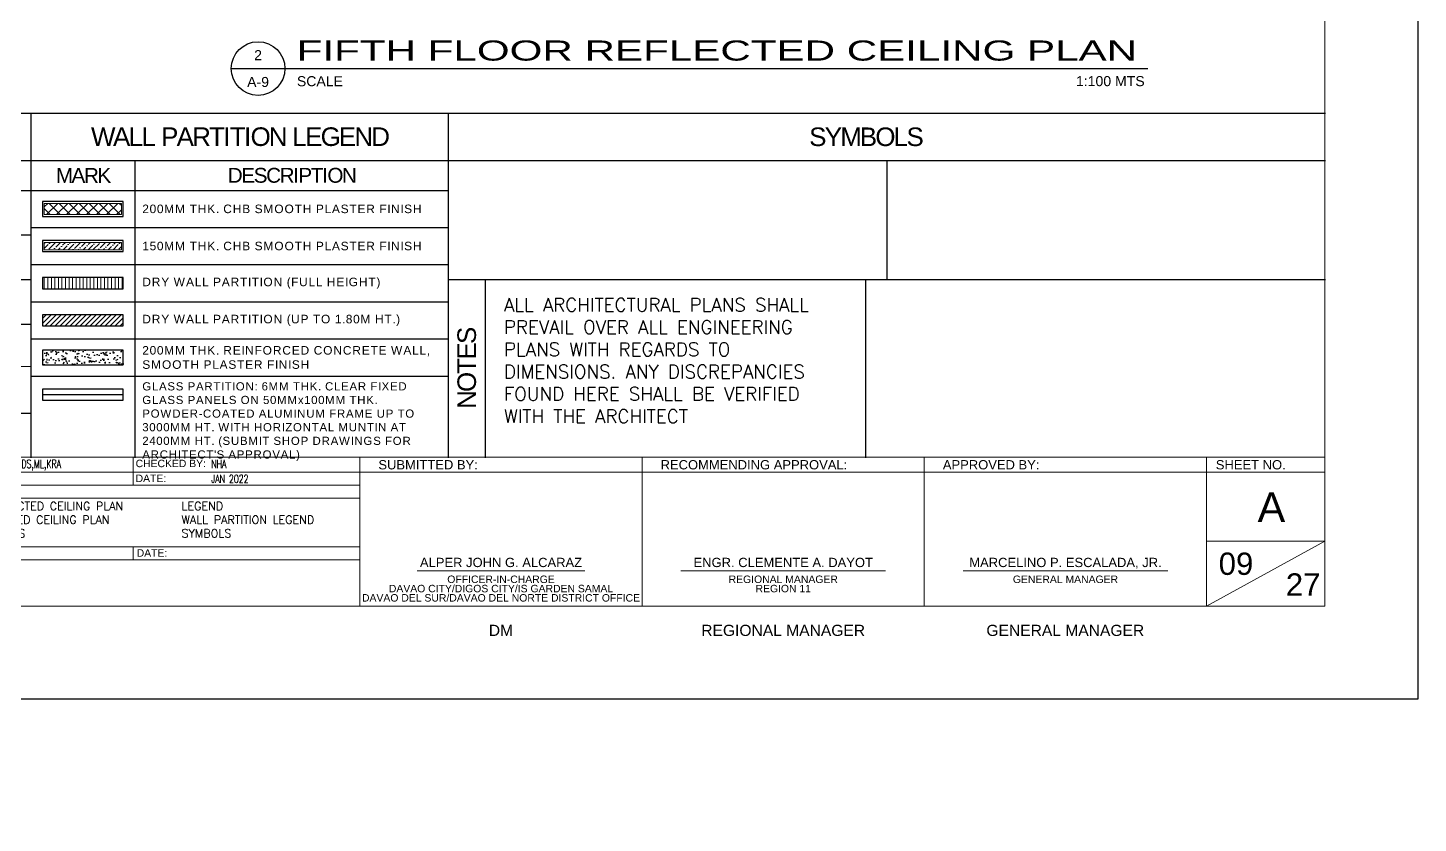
# Model space of a CAD drawing. Header units: metres. Extents: x -12400 to 1, y 0 to 106422.
# Drawn here: x -12132.93 to -12095.5, y 106310.29 to 106331.7 of the extents above; entities that cross this region are included whole.
import ezdxf
from ezdxf.enums import TextEntityAlignment as Align

# ---------------------------------------------------------------- set-up
doc = ezdxf.new("R2010")
doc.units = ezdxf.units.M
doc.header["$PDMODE"] = 35
for name, color, linetype in [('A-ANNO-TEXT', 4, 'Continuous'), ('TEXT', 3, 'Continuous'), ('TITLE', 1, 'Continuous'), ('TITLE BLOCK', 7, 'Continuous'), ('txt', 2, 'Continuous'), ('TXT2', 2, 'Continuous')]:
    doc.layers.add(name, color=color, linetype=linetype)
for name, color, linetype, lineweight in [('DIM 001', 251, 'Continuous', 13), ('HATCH', 250, 'Continuous', 5), ('R', 1, 'Continuous', 9), ('TBLOCK-BORDER-INSIDE', 247, 'Continuous', 0), ('TBLOCK-BORDER-OUTSIDE', 240, 'Continuous', 0), ('TBLOCK-BORDER-TLINE', 40, 'Continuous', 0), ('Y', 2, 'Continuous', 13)]:
    doc.layers.add(name, color=color, linetype=linetype, lineweight=lineweight)
doc.styles.add('arial', font='arial.ttf')
doc.styles.add('arial baltic', font='arial.ttf')
doc.styles.add('CPDA-FONT', font='arial.ttf')
doc.styles.add('DIMTXT-100', font='arial.ttf')
doc.styles.add('SANS', font='sanss___.ttf')
doc.styles.add('simplex', font='simplex.shx')
doc.styles.add('T-0.15', font='romans.shx', dxfattribs={"height": 0.15})
doc.styles.add('T.25', font='romans.shx', dxfattribs={"height": 0.2})
doc.dimstyles.new('D-100', dxfattribs={"dimtxt": 0.2, "dimasz": 0.15, "dimexe": 0.1, "dimexo": 0.1, "dimgap": 0.1, "dimtad": 1, "dimdec": 3, "dimzin": 4, "dimdsep": 46, "dimtxsty": 'DIMTXT-100', "dimblk": 'ARCHTICK', "dimcen": 0.2, "dimdle": 0.1, "dimclrd": 8, "dimclre": 8, "dimclrt": 2, "dimadec": 0, "dimazin": 1, "dimtfac": 1, "dimtdec": 3, "dimtofl": 0, "dimtmove": 2, "dimatfit": 3, "dimfxl": 1, "dimarcsym": 0})

# ---------------------------------------------------------------- blocks, each defined once
blk = doc.blocks.new('*U177')
at = {"layer": 'TITLE'}
blk.add_lwpolyline([(1271.65, 13.83), (1499.5, 13.83)], dxfattribs=at)
blk.add_circle((1278.31, 13.83), 6.67, dxfattribs=at)
at = {"layer": 'TITLE', "color": 5, "style": 'CPDA-FONT'}
blk.add_attdef('TITLE:', text='', height=5, dxfattribs=at).set_placement((1287.8, 24.54), align=Align.MIDDLE_LEFT)
blk.add_attdef('TITLE:', (1287.89, 15.82), '', height=5, dxfattribs=at)
at = {"layer": 'TXT2', "style": 'CPDA-FONT'}
blk.add_text('SCALE', height=2.5, dxfattribs=at).set_placement((1287.97, 9.44))
for tag, p in [('DET_NO.:', (1278.31, 17.16)), ('DWG_NO:', (1278.31, 10.5))]:
    blk.add_attdef(tag, text='', height=2.5, dxfattribs=at).set_placement(p, align=Align.MIDDLE_CENTER)
blk.add_attdef('SCALE', text='', height=2.5, dxfattribs=at).set_placement((1361.14, 10.71), align=Align.MIDDLE_LEFT)
blk = doc.blocks.new('_ArchTick')
at = {"color": 0, "linetype": 'ByBlock', "const_width": 0.15}
blk.add_lwpolyline([(-0.5, -0.5), (0.5, 0.5)], dxfattribs=at)
blk = doc.blocks.new('*D1524')
at = {"layer": 'DEFPOINTS', "color": 0, "transparency": 16777216}
for p in [(-12298.642, 106345.954), (-12298.642, 106345.954), (0.6, 0.075)]:
    blk.add_point(p, dxfattribs=at)
at = {"layer": 'DIM 001', "color": 8, "lineweight": -2, "transparency": 16777216}
for p, q in [((0.7, 106345.954), (-12298.742, 106345.954)), ((0.6, 0.175), (0.6, 106346.054))]:
    blk.add_line(p, q, dxfattribs=at)
at = {"layer": 'DIM 001', "color": 8, "lineweight": -2, "transparency": 16777216, "xscale": 0.15, "yscale": 0.15, "zscale": 0.15, "rotation": 180}
blk.add_blockref('_ArchTick', (-12298.642, 106345.954), dxfattribs=at)
at = {"layer": 'DIM 001', "color": 8, "lineweight": -2, "transparency": 16777216, "xscale": 0.15, "yscale": 0.15, "zscale": 0.15}
blk.add_blockref('_ArchTick', (0.6, 106345.954), dxfattribs=at)
at = {"layer": 'DIM 001', "color": 2, "transparency": 16777216, "insert": (-6149.021, 106346.157), "char_height": 0.2, "attachment_point": 5, "style": 'DIMTXT-100'}
blk.add_mtext('12299.242', dxfattribs=at)
blk = doc.blocks.new('150MM CHB')
at = {"layer": 'HATCH'}
h = blk.add_hatch(dxfattribs=at)
h.set_pattern_fill('ANSI36', color=256, scale=0.015)
h.set_pattern_definition([(45, (12092.36169, -106406.766595), (0.02525697034, 0.092608891249), [0.1190625, -0.0238125, 0, -0.0238125])])
h.paths.add_polyline_path([(0.025, 0.125), (0.025, 0.025), (1.062, 0.025), (1.062, 0.125)])
at = {"color": 4}
blk.add_lwpolyline([(1.087, 0), (1.087, 0.15), (0, 0.15), (0, 0)], close=True, dxfattribs=at)
at = {"layer": 'HATCH'}
blk.add_lwpolyline([(1.062, 0.025), (1.062, 0.125), (0.025, 0.125), (0.025, 0.025)], close=True, dxfattribs=at)
blk = doc.blocks.new('150MM DRYWALL FULL HT')
at = {"layer": 'HATCH'}
h = blk.add_hatch(dxfattribs=at)
h.set_pattern_fill('ANSI31', color=256, scale=0.015, angle=45)
h.set_pattern_definition([(90, (12092.36169, -106406.416595), (-0.047625, 0), [])])
h.paths.add_polyline_path([(0, 0.15), (0, 0), (1.087, 0), (1.087, 0.15)])
at = {"color": 3}
blk.add_lwpolyline([(1.087, 0), (1.087, 0.15), (0, 0.15), (0, 0)], close=True, dxfattribs=at)
blk = doc.blocks.new('150MM DRYWALL 1.8HT')
at = {"layer": 'HATCH'}
h = blk.add_hatch(dxfattribs=at)
h.set_pattern_fill('ANSI31', color=256, scale=0.015)
h.set_pattern_definition([(45, (12092.36169, -106406.066595), (-0.033675960454, 0.033675960454), [])])
h.paths.add_polyline_path([(0, 0.15), (0, 0), (1.088, 0), (1.088, 0.15)])
at = {"color": 3}
blk.add_lwpolyline([(1.088, 0), (1.088, 0.15), (0, 0.15), (0, 0)], close=True, dxfattribs=at)
blk = doc.blocks.new('*U76')
at = {"color": 1}
blk.add_lwpolyline([(1.087, 0), (1.087, 0.15), (0, 0.15), (0, 0)], close=True, dxfattribs=at)
at = {"color": 3}
blk.add_lwpolyline([(0, 0.075), (1.087, 0.075)], dxfattribs=at)
blk = doc.blocks.new('*U49')
h = blk.add_hatch()
h.set_pattern_fill('AR-CONC', color=250, scale=0.001)
h.paths.add_polyline_path([(1.087, 0), (1.087, 0.2), (0, 0.2), (0, 0)])
at = {"color": 4}
blk.add_lwpolyline([(1.087, 0), (1.087, 0.2), (0, 0.2), (0, 0)], close=True, dxfattribs=at)
blk = doc.blocks.new('*U36')
at = {"layer": 'HATCH'}
h = blk.add_hatch(dxfattribs=at)
h.set_pattern_fill('ANSI37', color=256, scale=0.03, angle=-180)
h.paths.add_polyline_path([(0.025, 0.175), (0.025, 0.025), (1.063, 0.025), (1.063, 0.175)])
blk.add_lwpolyline([(0, 0.2), (0, 0), (1.087, 0), (1.087, 0.2)], close=True)
blk.add_lwpolyline([(0.025, 0.175), (0.025, 0.025), (1.063, 0.025), (1.063, 0.175)], close=True, dxfattribs=at)
blk = doc.blocks.new('A$Ceba0e023')
at = {"layer": 'DEFPOINTS'}
for p, q in [((76.2, 50.934), (76.2, 0)), ((76.2, 0), (0, 0))]:
    blk.add_line(p, q, dxfattribs=at)
at = {"layer": 'TBLOCK-BORDER-INSIDE'}
blk.add_line((73.693, 6.517), (4.011, 6.517), dxfattribs=at)
blk.add_line((73.693, 6.517), (4.011, 6.517), dxfattribs=at)
at = {"layer": 'TBLOCK-BORDER-INSIDE', "ltscale": 0.35}
for p, q in [((70.511, 6.517), (70.511, 2.507)), ((73.693, 4.261), (70.511, 4.261))]:
    blk.add_line(p, q, dxfattribs=at)
for points in [[(47.711, 6.517), (47.711, 2.507)], [(55.311, 6.517), (55.311, 2.507)], [(62.911, 6.517), (62.911, 2.507)]]:
    blk.add_lwpolyline(points, dxfattribs=at)
at = {"layer": 'TBLOCK-BORDER-OUTSIDE'}
for p, q in [((73.693, 48.427), (73.693, 2.507)), ((73.693, 2.507), (4.011, 2.507))]:
    blk.add_line(p, q, dxfattribs=at)
blk.add_lwpolyline([(73.693, 2.507), (4.011, 2.507), (4.011, 48.427), (73.693, 48.427)], close=True, dxfattribs=at)
at = {"layer": 'TBLOCK-BORDER-TLINE'}
for p, q in [((41.611, 5.765), (41.611, 6.517)), ((22.111, 6.116), (73.693, 6.116)), ((35.111, 5.765), (47.711, 5.765)), ((35.111, 5.414), (47.711, 5.414)), ((35.111, 4.111), (47.711, 4.111)), ((35.111, 3.76), (47.711, 3.76)), ((41.611, 4.111), (41.611, 3.76)), ((49.255, 3.459), (53.766, 3.459)), ((56.355, 3.459), (61.866, 3.459)), ((63.955, 3.459), (69.466, 3.459))]:
    blk.add_line(p, q, dxfattribs=at)
at = {"layer": 'TBLOCK-BORDER-TLINE', "ltscale": 0.35}
blk.add_line((70.511, 2.507), (73.693, 4.261), dxfattribs=at)
at = {"layer": 'DEFPOINTS', "style": 'arial baltic'}
for s, height, p in [('DM', 0.3008, (51.511, 1.857)), ('REGIONAL MANAGER', 0.30079, (59.111, 1.857)), ('GENERAL MANAGER', 0.30079, (66.708, 1.857))]:
    blk.add_text(s, height=height, dxfattribs=at).set_placement(p, align=Align.MIDDLE_CENTER)
at = {"layer": 'R', "style": 'arial baltic'}
for s, p in [('CHECKED BY:', (41.674, 6.192)), ('DATE:', (41.674, 5.791)), ('DATE:', (41.703, 3.781))]:
    blk.add_text(s, height=0.2, dxfattribs=at).set_placement(p, align=Align.BOTTOM_LEFT)
for s, height, p in [('ALPER JOHN G. ALCARAZ', 0.25, (51.513, 3.686)), ('ENGR. CLEMENTE A. DAYOT', 0.25, (59.113, 3.686)), ('MARCELINO P. ESCALADA, JR.', 0.25, (66.713, 3.686)), ('DAVAO CITY/DIGOS CITY/IS GARDEN SAMAL', 0.20053, (51.513, 2.983)), ('OFFICER-IN-CHARGE', 0.20053, (51.513, 3.233)), ('REGIONAL MANAGER', 0.20053, (59.113, 3.233)), ('REGION 11', 0.2005, (59.113, 2.983)), ('GENERAL MANAGER', 0.20053, (66.713, 3.233)), ('DAVAO DEL SUR/DAVAO DEL NORTE DISTRICT OFFICE', 0.20053, (51.513, 2.733))]:
    blk.add_text(s, height=height, dxfattribs=at).set_placement(p, align=Align.MIDDLE_CENTER)
at = {"layer": 'Y', "style": 'arial baltic'}
for s, p in [('SUBMITTED BY:', (48.211, 6.317)), ('RECOMMENDING APPROVAL:', (55.811, 6.317)), ('APPROVED BY:', (63.411, 6.317)), ('SHEET NO.', (70.761, 6.317))]:
    blk.add_text(s, height=0.25, dxfattribs=at).set_placement(p, align=Align.MIDDLE_LEFT)

msp = doc.modelspace()

# ---------------------------------------------------------------- linework, layer by layer
at = {"color": 2}
for points in [[(-12167.67514, 106329.40555), (-12097.99224, 106329.40555)], [(-12132.84381, 106329.4085), (-12132.84381, 106320.12949)], [(-12121.60754, 106329.40654), (-12121.60754, 106320.12654)], [(-12167.67514, 106328.12654), (-12097.99224, 106328.12654)], [(-12130.04381, 106328.12949), (-12130.04381, 106320.12851)], [(-12167.67514, 106327.32654), (-12121.60754, 106327.32654)], [(-12121.60754, 106324.92654), (-12097.99224, 106324.92654)], [(-12110.37127, 106324.92654), (-12110.37127, 106320.12654)]]:
    msp.add_lwpolyline(points, dxfattribs=at)
at = {"color": 1}
for points in [[(-12109.79989, 106328.12654), (-12109.79989, 106324.92654)], [(-12132.84381, 106326.32851), (-12121.60754, 106326.32851)], [(-12167.67514, 106326.12654), (-12132.84381, 106326.12654)], [(-12132.84381, 106325.32851), (-12121.60754, 106325.32851)], [(-12167.67514, 106324.92654), (-12132.84381, 106324.92654)], [(-12120.60754, 106320.12654), (-12120.60754, 106324.92654)], [(-12132.84381, 106324.32851), (-12121.60754, 106324.32851)], [(-12167.67514, 106323.72654), (-12132.84381, 106323.72654)], [(-12132.84381, 106323.32851), (-12121.60754, 106323.32851)], [(-12167.67514, 106322.52654), (-12132.84381, 106322.59121)], [(-12132.84381, 106322.32851), (-12121.60754, 106322.32851)], [(-12167.67514, 106321.32654), (-12132.84381, 106321.32719)]]:
    msp.add_lwpolyline(points, dxfattribs=at)

# ---------------------------------------------------------------- block references
for name, p, xscale, yscale, zscale in [('A$Ceba0e023', (-12171.68632, 106313.62444), 0.999738737056323, 0.999738737056323, 0.999738737056323), ('*U36', (-12132.53131, 106326.62725), 2, 2, 2), ('150MM CHB', (-12132.53131, 106325.67725), 2, 2, 2), ('150MM DRYWALL FULL HT', (-12132.53131, 106324.67725), 2, 2, 2), ('150MM DRYWALL 1.8HT', (-12132.53131, 106323.67725), 2, 2, 2), ('*U49', (-12132.53131, 106322.62725), 2, 2, 2), ('*U76', (-12132.53131, 106321.67725), 2, 2, 2)]:
    msp.add_blockref(name, p, dxfattribs=dict(xscale=xscale, yscale=yscale, zscale=zscale))
at = {"layer": 'TITLE BLOCK'}
ref = msp.add_blockref('*U177', (-12265.13931, 106329.10805), dxfattribs=dict(at, xscale=0.1082773899033286, yscale=0.1082773899033286, zscale=0.1082773899033286))
ref.add_attrib('DET_NO.:', '2', dxfattribs={"layer": 'TXT2', "height": 0.27069, "style": 'CPDA-FONT'}).set_placement((-12126.72702, 106330.96648), align=Align.MIDDLE_CENTER)
ref.add_attrib('DWG_NO:', 'A-9', dxfattribs={"layer": 'TXT2', "height": 0.270693, "style": 'CPDA-FONT'}).set_placement((-12126.72702, 106330.24463), align=Align.MIDDLE_CENTER)
ref.add_attrib('TITLE:', 'FIFTH FLOOR REFLECTED CEILING PLAN', (-12125.68951, 106330.82062), dxfattribs={"layer": 'TITLE', "color": 5, "height": 0.5413869, "style": 'CPDA-FONT', "width": 1.5})
ref.add_attrib('SCALE', '1:100 MTS', dxfattribs={"layer": 'TXT2', "height": 0.270693, "style": 'CPDA-FONT'}).set_placement((-12104.70777, 106330.26796), align=Align.MIDDLE_LEFT)

# ---------------------------------------------------------------- texts
at = {"linetype": 'Continuous'}
for s, width, gutter_width, heights, insert, char_height, attachment_point, style in [('{\\T0.9;\\C3;WALL PARTITION LEGEND}', 10.0592086, 0.001, [0], (-12127.22567, 106328.769), 0.5, 5, 'arial'), ('\\pxt28;{\\T0.9;\\C3;SYMBOLS}', 10.0592086, 0.001, [0], (-12110.37127, 106328.76605), 0.5, 5, 'arial'), ('\\pxt28;{\\T0.9;\\C3;MARK}', 7.6042067, 0.001, [0], (-12131.44381, 106327.72949), 0.4, 5, 'arial'), ('\\pxt28;{\\T0.9;\\C3;DESCRIPTION}', 7.6042067, 0.001, [0], (-12125.82567, 106327.72949), 0.4, 5, 'arial'), ('\\A1;\\pxql;{\\fArial|b0|i0|c0|p34;\\T1.1;\\C2;200MM THK. CHB SMOOTH PLASTER FINISH}', 7.9269885, 0.001, [1.98196], (-12129.84381, 106326.82725), 0.23, 4, 'T-0.15'), ('\\A1;\\pxql;{\\fArial|b0|i0|c0|p34;\\T1.1;\\C2;150MM THK. CHB SMOOTH PLASTER FINISH}', 7.910089, 0.001, [1.98196], (-12129.84381, 106325.82725), 0.23, 4, 'T-0.15'), ('\\A1;\\pxql,t30;{\\fArial|b0|i0|c0|p34;\\T1.1;\\C2;DRY WALL PARTITION (FULL HEIGHT)}', 7.580416, 0.001, [1.98196], (-12129.84381, 106324.82725), 0.23, 4, 'T-0.15'), ('\\A1;\\pxql,t30;{\\fArial|b0|i0|c0|p34;\\T1.1;\\C2;DRY WALL PARTITION (UP TO 1.80M HT.)}', 7.7926889, 0.001, [1.98196], (-12129.84381, 106323.82725), 0.23, 4, 'T-0.15'), ('\\A1;\\pxt30;{\\fArial|b0|i0|c0|p34;\\T1.1;\\C2;200MM THK. REINFORCED CONCRETE WALL, SMOOTH PLASTER FINISH}', 8.134563, 0.001, [1.98196], (-12129.84381, 106322.82725), 0.23, 4, 'T-0.15'), ("\\A1;\\pxql;{\\fArial|b0|i0|c0|p34;\\T1.1;\\C2;GLASS PARTITION: 6MM THK. CLEAR FIXED GLASS PANELS ON 50MMx100MM THK. POWDER-COATED ALUMINUM FRAME UP TO 3000MM HT. WITH HORIZONTAL MUNTIN AT 2400MM HT. (SUBMIT SHOP DRAWINGS FOR ARCHITECT'S APPROVAL)}", 8.2626758, 4.440892098500626e-16, [3.87153], (-12129.84381, 106322.16074), 0.22, 1, 'T-0.15')]:
    msp.add_mtext_dynamic_manual_height_columns(s, width=width, gutter_width=gutter_width, heights=heights, dxfattribs=dict(at, insert=insert, char_height=char_height, attachment_point=attachment_point, style=style))
at = {"linetype": 'Continuous', "insert": (-12121.10754, 106322.52654), "char_height": 0.5, "attachment_point": 5, "rotation": 90, "style": 'arial'}
msp.add_mtext_dynamic_manual_height_columns('\\pxt28;{\\T0.9;\\C3;NOTES}', width=10.0592086, gutter_width=0.001, heights=[0], dxfattribs=at)
at = {"layer": 'A-ANNO-TEXT', "color": 2, "insert": (-12120.10754, 106324.42654), "char_height": 0.36, "width": 9.543343, "attachment_point": 1, "style": 'T.25'}
msp.add_mtext('{\\C3;ALL ARCHITECTURAL PLANS SHALL PREVAIL OVER ALL ENGINEERING PLANS WITH REGARDS TO DIMENSIONS. ANY DISCREPANCIES FOUND HERE SHALL BE VERIFIED WITH THE ARCHITECT}', dxfattribs=at)
at = {"layer": 'TEXT', "width": 5.8026786, "attachment_point": 5, "style": 'SANS'}
for s, insert, char_height in [('A', (-12099.447, 106318.79805), 0.8), ('09', (-12100.40014, 106317.27062), 0.6), ('27', (-12098.59224, 106316.71601), 0.6)]:
    msp.add_mtext(s, dxfattribs=dict(at, insert=insert, char_height=char_height))
at = {"layer": 'txt', "color": 2, "char_height": 0.22, "width": 7.5872435, "attachment_point": 1, "style": 'simplex'}
for s, insert in [('{\\W0.7;MSH,EMCG,AKDS,ML,KRA}', (-12134.48497, 106320.07224)), ('{\\W0.7;NHA}', (-12127.98667, 106320.07224)), ('{\\W0.7;JAN 2022}', (-12127.98667, 106319.67129)), ('FOURTH FLOOR REFLECTED CEILING PLAN\\PFIFTH FLOOR REFLECTED CEILING PLAN\\PSCHEDULE OF FINISHES', (-12136.48497, 106318.93724)), ('LEGEND\\PWALL PARTITION LEGEND\\PSYMBOLS', (-12128.78667, 106318.93724))]:
    msp.add_mtext(s, dxfattribs=dict(at, insert=insert))

# ---------------------------------------------------------------- dimensions: what is measured, and where the dimension line sits
at = {"layer": 'DIM 001'}
dim = msp.add_linear_dim(base=(-12298.64188, 106345.95449), p1=(0.6, 0.075), p2=(-12298.64188, 106345.95449), dimstyle='D-100', dxfattribs=at)
dim.commit()
dim.dimension.update_dxf_attribs({"geometry": '*D1524', "text_midpoint": (-6149.02094, 106346.15661)})

doc.saveas('drawing.dxf')
